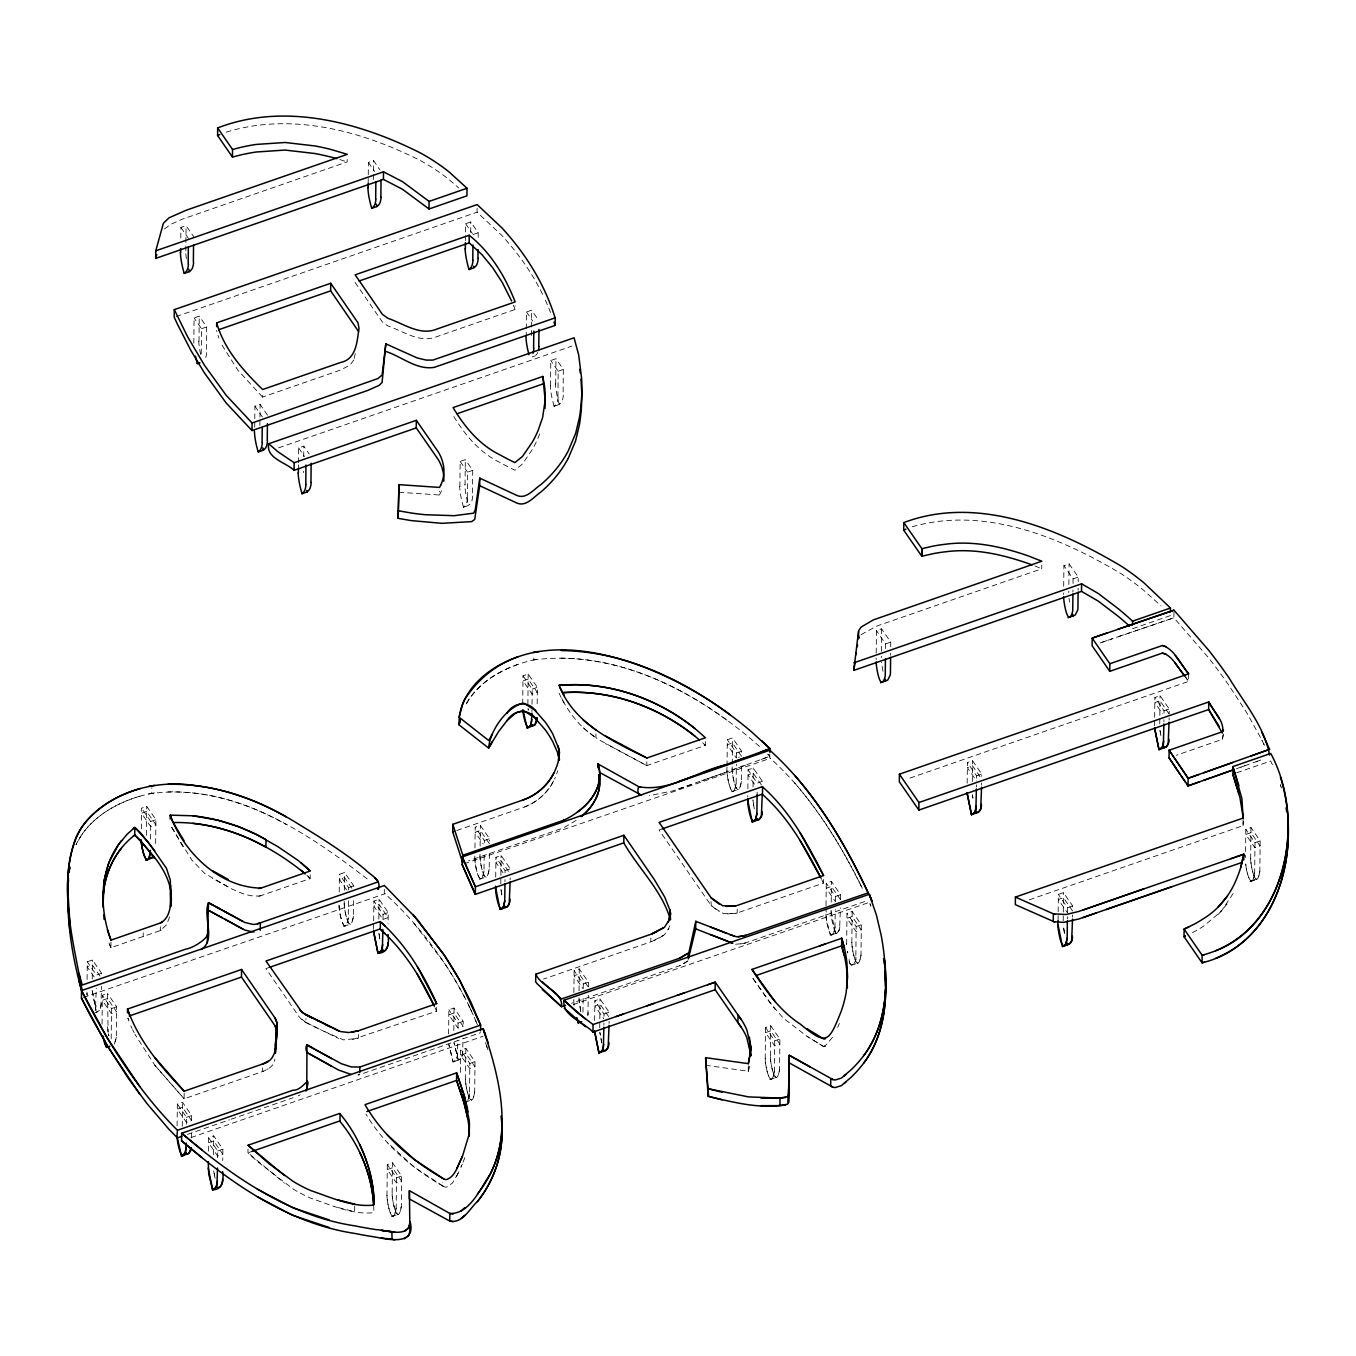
<?xml version="1.0" encoding="UTF-8"?>
<svg xmlns="http://www.w3.org/2000/svg" width="1356" height="1356" viewBox="0 0 1356 1356"><rect width="100%" height="100%" fill="white"/><g stroke="black" fill="none" stroke-linecap="round" stroke-linejoin="round"><path stroke-width="0.75" stroke-dasharray="5 3.75" d="M102.039 1024.153L102.344 995.287L107.514 993.49L108.124 1032.374M344.271 901.401C343.441 908.435 349.78 938.25 353.424 916.131L353.594 899.282M387.308 1164.533L386.985 1194.856C386.562 1202.06 392.664 1229.621 396.155 1208.145L396.461 1177.822L387.308 1164.533L392.477 1162.736L401.647 1176.025L401.325 1206.348C397.833 1227.824 391.731 1200.263 392.155 1193.06L392.477 1162.736M465.854 1048.391L465.532 1078.715C465.108 1085.919 471.21 1113.479 474.702 1091.987L475.007 1061.663L465.854 1048.391L460.684 1050.188L460.447 1072.664M474.871 856.077C474.041 863.128 480.38 892.943 484.024 870.823L484.228 851.602M480.041 854.297C479.21 861.331 485.55 891.146 489.194 869.027L489.397 850.076M573.791 1000.999L574.046 1005.203L573.808 999.558M578.978 997.762L580.826 1012.017M727.036 767.089C725.816 773.903 732.359 806.108 736.155 783.344L736.359 764.123M732.189 766.818C731.342 773.852 737.698 803.667 741.325 781.548L741.529 762.326M765.564 1027.56L765.242 1057.883C764.818 1065.087 770.92 1092.648 774.395 1071.172L774.717 1040.849L765.564 1027.56L770.733 1025.763L779.886 1039.052L779.581 1069.376C776.09 1090.851 769.988 1063.29 770.411 1056.087L770.733 1025.763M825.99 907.198L826.414 919.521L830.347 935.318L837.11 932.945L839.567 929.758L840.449 907.842M831.126 910.283C830.482 917.232 836.076 946.776 840.262 925.012M846.669 944.081L846.991 913.283L852.161 911.486L861.331 924.775L861.009 955.099C857.517 976.574 851.415 949.014 851.856 941.81L852.161 911.486M1250.995 827.601L1250.673 857.924C1250.249 865.128 1256.351 892.689 1259.843 871.196L1260.165 840.873L1250.995 827.601L1245.825 829.397L1245.537 857.602M87.089 979.49L87.259 961.794L92.445 960.014L101.598 973.286L101.581 975.625M92.242 978.93L92.445 960.014M96.107 1005.406L95.412 1010.152L96.293 988.236M101.276 1003.61L100.056 1009.525L96.547 1012.135L99.395 1010.491L100.954 1006.983L101.463 986.439M110.972 942.03L110.904 947.708L160.415 930.521L166.517 924.877L169.754 916.52M111.192 1038.882L111.497 1008.559L102.344 995.287M114.277 1044.188L116.294 1038.459L116.667 1006.779L107.514 993.49M141.363 828.906L141.566 808.176L146.753 806.396L155.906 819.668L155.635 845.788M143.177 936.504L143.227 932.725M146.448 835.262L146.753 806.396M150.55 839.161L150.736 821.465L141.566 808.176M82.191 834.11A111.531 79.546 0.6 0 1 86.53 828.465C103.107 809.329 127.294 798.243 151.77 793.345L151.838 787.667M160.347 926.775L160.296 930.572L161.94 929.707M180.789 238.029L180.907 227.486L186.077 225.706L193.637 236.656M185.806 250.962L185.874 244.656M185.891 242.538L186.077 225.706M177.111 1125.938L177.348 1104.038L182.518 1102.242L191.671 1115.53L191.603 1122.361M182.263 1126.243L182.518 1102.242M184.179 1093.105L184.111 1098.801L262.301 1071.664C267.81 1069.477 274.573 1065.884 274.793 1059.172M193.823 343.221L194.078 317.965L199.247 316.168L206.688 326.932L206.417 352.204M186.433 1124.158L186.501 1117.327L177.348 1104.038M198.993 341.424L199.247 316.168M191.433 1138.006L191.484 1133.209M201.247 354.001L201.519 328.728L194.078 317.965M208.4 1151.142L208.536 1137.667L213.706 1135.87L222.876 1149.159L222.757 1160.516M213.519 1154.787L213.706 1135.87M217.621 1157.787L217.706 1150.939L208.536 1137.667M254.708 427.242L254.775 420.919M254.792 418.818L254.928 406.19L260.098 404.393L267.522 415.173M248.012 1149.007L247.979 1152.803L257.42 1161.567L293.303 1189.11A131.091 93.496 0.6 0 0 311.083 1198.314C330.728 1204.908 351.696 1214.756 372.663 1212.773A3.526 2.509 0.6 0 0 373.917 1211.349L373.697 1205.009M259.877 425.445L259.945 419.123M259.962 417.021L260.098 404.393M353.814 359.967L350.119 364.95L340.78 369.968L262.589 397.088L262.623 393.308M171.67 827.482L191.789 859.975L204.62 873.383L232.029 889.078L242.554 893.587L250.623 895.706L258.793 896.113L260.759 895.723L260.793 891.926M262.352 1067.884L262.301 1071.664L268.166 1068.782M298.422 469.023L298.456 464.82M298.49 462.701L298.642 447.972L303.812 446.175L309.236 454.04M303.693 456.701L303.812 446.175M319.135 1029.018L305.931 1022.475L305.964 1018.678M310.185 874.79L310.151 878.586L260.759 895.723M339.22 892.011L339.407 874.315L344.577 872.518L353.746 885.807L353.713 888.146M164.5 228.944L170.788 224.316L182.213 219.197L347.17 161.923L347.221 158.143M344.39 890.214L344.577 872.518M339.085 905.113C338.797 912.385 344.814 939.183 348.255 917.927L348.424 900.757M348.543 889.943L348.56 887.604L339.407 874.315M354.713 1206.009L354.645 1211.688L337.525 1207.382M358.459 1034.526L358.408 1038.323L343.492 1039.882L321.847 1030.357M368.171 183.501L368.391 162.449L373.561 160.652L379.866 169.788M373.358 179.602L373.561 160.652M373.578 929.284L373.646 922.978M373.68 920.86L373.883 901.079L379.053 899.282L388.206 912.554L388.087 923.928M378.849 919.063L379.053 899.282M382.985 918.978L383.036 914.351L373.883 901.079M384.324 889.316L384.273 893.112C417.851 923.368 445.497 960.116 466.193 1000.253L459.633 987.931A579.402 413.258 0.6 0 0 443.87 962.268L412.987 922.148M398.884 492.245L439.446 495.008L439.48 491.211M436.649 1007.406L436.598 1011.186L351.611 1039.832M458.091 1173.313L452.446 1183.076L446.768 1187.059A3.526 2.509 0.6 0 1 444.412 1186.89L442.751 1185.924L442.802 1182.127M448.616 1033.984L448.87 1009.83L454.057 1008.033L463.21 1021.322L463.159 1025.933M453.819 1030.509L454.057 1008.033M459.887 486.702L460.159 461.43L465.328 459.65L472.719 470.379L472.464 495.635M465.447 240.588L465.616 223.74L470.786 221.96L478.227 232.724L478.16 239.046M457.718 1053.426L456.497 1059.358L452.989 1061.951L448.802 1044.357L453.26 1061.884L455.836 1060.307L457.396 1056.816L457.853 1040.171M457.989 1027.729L458.04 1023.119L448.87 1009.83M465.057 484.906L465.328 459.65M467.295 497.432L467.549 472.176L472.719 470.379M470.685 232.486L470.786 221.96M462.888 1051.646L461.667 1057.561L458.159 1060.155L453.972 1042.561L458.447 1060.087L461.176 1058.29L462.565 1055.019L463.023 1038.374M542.57 294.269A376.188 268.319 0.6 0 0 501.652 235.266L477.092 212.18L477.092 208.366M467.82 1100.445L469.498 1094.716L469.837 1063.46L460.684 1050.188M474.956 847.941L475.176 827.211L480.346 825.414L489.516 838.703L489.482 841.042M480.126 846.144L480.346 825.414M484.312 842.839L484.329 840.5L475.176 827.211M495.72 877.095L495.923 857.297L501.093 855.5L510.246 868.789L510.229 871.128M500.805 883.722L500.856 877.4M500.889 875.298L501.093 855.5M504.957 881.688L504.991 879.586M505.059 872.925L505.076 870.586L495.923 857.297M355.069 282.404L382.307 321.914L387.969 325.965C403.427 331.084 419.885 343.78 436.886 336.627L515.077 309.49L515.111 305.71M510.144 879.891L510.161 877.79M526.196 337.237L526.264 330.932M526.281 328.813L526.467 311.982L531.637 310.185L538.247 319.779M522.721 704.052L523.009 675.847L528.196 674.051L537.349 687.322L537.145 707.12M531.366 335.441L531.433 329.135M531.45 327.033L531.637 310.185M527.874 704.374L528.196 674.051M531.942 711.595L531.959 709.849M532.027 704.256L532.179 689.119L523.009 675.847M466.701 703.018A104.971 74.868 0.6 0 1 468.99 699.306C483.787 677.695 508.873 665.559 533.789 659.88L533.823 656.084M550.519 385.748L550.773 360.493L555.943 358.696L563.35 369.425L563.079 394.698M555.689 383.951L555.943 358.696M557.909 396.477L558.18 371.222L550.773 360.493M573.876 992.575L574.113 970.676L579.283 968.896L588.436 982.168L588.385 986.795M579.046 990.778L579.283 968.896M582.978 1012.186L583.131 997.118M583.216 988.592L583.266 983.964L574.113 970.676M587.877 1015.491L588.301 995.321M595.945 733.969L595.894 737.749L600.606 740.681L646.812 765.564L705.323 745.376L705.357 741.596M594.64 1020.56L594.86 1000.762L600.03 998.965L609.183 1012.254L609.166 1014.593M599.725 1027.831L599.793 1020.865M599.81 1018.763L600.03 998.965M603.895 1025.153L603.912 1023.051M603.979 1016.39L604.013 1014.051L594.86 1000.762M609.064 1023.356L609.098 1021.254M646.829 765.564L646.88 761.784M650.88 938.081L650.846 941.861L543.62 979.066M711.002 901.486L711.256 905.571A60.088 42.867 0.6 0 0 713.459 907.537L723.731 913.656L734.46 913.605A27.9 19.899 0.6 0 0 736.85 913.113L823.465 883.095L823.516 879.298M727.036 765.852L727.325 739.732L732.494 737.935L741.647 751.224L741.596 755.834M732.223 764.055L732.494 737.935M736.427 757.631L736.478 753.021L727.325 739.732M737.223 909.232L737.189 913.029L725.985 914.046M747.783 797.175L747.783 795.599M747.868 788.734L748.054 769.818L753.241 768.021L762.394 781.31L762.377 783.649M705.51 1065.24L748.292 1071.24L748.342 1065.562M748.292 1071.24L749.783 1066.528L748.292 1071.24L748.326 1067.443M753.038 786.938L753.241 768.021M757.106 794.209L757.123 792.107M769.784 754.021L769.733 757.818C810.057 794.04 839.11 841.076 862.789 889.383M832.533 1037.323L824.499 1046.73L823.855 1042.883M826.007 905.672L826.245 883.197L831.414 881.4L840.584 894.689L840.534 899.316M831.211 902.13L831.414 881.4M831.194 935.081L833.55 933.233L834.906 929.419L835.279 909.639M835.364 901.096L835.415 896.486L826.245 883.197M855.839 956.878C857.043 963.76 848.754 969.303 849.127 958.709C848.754 969.303 857.043 963.76 855.839 956.878L856.161 926.572L846.991 913.283M876.129 659.525L876.145 658.016M876.196 653.117L876.434 630.642L881.603 628.862L890.756 642.134L890.706 646.761M881.298 657.728L881.315 656.219M881.366 651.321L881.603 628.862M885.536 648.558L885.587 643.93L876.434 630.642M890.621 655.287L890.638 653.236M967.167 783.276L967.387 762.547L972.557 760.75L981.71 774.039L981.693 776.378M972.337 781.48L972.557 760.75M976.422 786.938L976.456 784.836M976.523 778.175L976.54 775.835L967.387 762.547M981.591 785.141L981.625 783.039M861.043 634.676L876.773 626.065L1041.713 568.791L1041.764 564.994M1058.07 920.555L1058.341 894.435L1063.511 892.655L1072.664 905.927L1072.613 910.554M1063.612 594.47L1063.629 592.962M1063.697 586.317L1063.918 565.605L1069.087 563.808L1078.257 577.08L1078.206 581.707M1063.206 920.86L1063.511 892.655M1068.782 592.674L1068.799 591.165M1068.867 584.538L1069.087 563.808M1067.375 918.826L1067.409 916.724M1067.443 912.351L1067.494 907.723L1058.341 894.435M1072.935 592.03L1072.969 589.979M1073.037 583.504L1073.071 578.876L1063.918 565.605M1072.545 917.029L1072.579 914.927M1078.105 590.233L1078.139 588.199M1170.398 615.59L1132.48 628.76L1132.531 624.963M1154.583 725.714L1154.651 719.392M1154.668 717.29L1154.871 697.493L1160.041 695.696L1169.211 708.985L1169.16 713.595M1159.753 723.918L1159.821 717.595M1159.838 715.493L1160.041 695.696M1163.923 721.884L1163.94 719.782M1164.007 713.12L1164.024 710.781L1154.871 697.493M1169.092 720.087L1169.109 717.985M1173.957 612.098L1173.906 617.794L1208.654 657.914A877.993 626.235 0.6 0 1 1228.807 685.221L1246.978 713.137L1261.012 738.393M1188.636 673.847L1188.568 681.424L906.588 779.259M1223.468 734.02L1222.451 739.274L1176.262 755.292M1029.323 899.808L1243.062 825.651L1243.13 818.075M1245.825 864.501C1246.283 872.688 1251.91 891.756 1254.673 872.993L1254.978 842.669L1245.825 829.397M116.362 1037.086L114.463 1043.967M348.255 917.927C344.865 938.945 338.949 912.944 339.102 905.622M353.424 916.131C349.933 937.606 343.848 910.045 344.255 902.842M396.155 1208.145C392.647 1229.621 386.579 1202.06 386.985 1194.856M401.325 1206.348C397.833 1227.824 391.748 1200.263 392.155 1193.06M469.515 1093.784L467.99 1100.208M474.702 1091.987C471.193 1113.479 465.108 1085.902 465.532 1078.715M484.024 870.823C480.516 892.299 474.447 864.738 474.854 857.534M489.194 869.027C485.702 890.502 479.617 862.941 480.024 855.738M588.131 1012.491L587.928 1015.102M736.155 783.344C732.664 804.82 726.579 777.259 727.002 770.055M741.325 781.548C737.834 803.023 731.748 775.462 732.172 768.259M774.395 1071.172C770.903 1092.648 764.818 1065.087 765.242 1057.883M779.581 1069.376C776.073 1090.851 770.005 1063.29 770.411 1056.087M835.093 926.809C831.601 948.285 825.516 920.724 825.94 913.52M861.009 955.099C857.517 976.574 851.432 949.014 851.856 941.81M1254.673 872.993C1251.774 892.163 1246.164 871.925 1245.757 863.925M1259.843 871.196C1256.351 892.689 1250.266 865.111 1250.673 857.924M1243.062 825.651L1243.232 821.431M354.17 358.408L355.255 353.696M669.474 926.657L669.762 925.707M464.871 1157.617L460.955 1167.211L462.345 1164.075M687.882 960.912L681.068 965.269L571.605 1003.27M539.722 433.886L538.027 438.107A190.264 135.702 0.6 0 1 532.247 449.7L522.314 464.108L514.941 470.227A225.367 160.754 0.6 0 1 499.703 462.328C479.176 452.328 464.532 434.378 453.006 415.156M837.686 1027.373L839.364 1023.424M668.152 929.792L669.118 927.657L664.406 934.809L652.626 941.132A75.444 53.816 0.6 0 1 650.965 941.81L652.626 941.132A92.377 65.885 0.6 0 0 656.796 939.284L663.576 935.471M456.718 830.516L522.569 807.668C537.213 802.837 549.383 791.48 555.333 777.276M456.616 1176.313L458.803 1171.787M687.814 961.116L679.644 965.777M439.446 495.008L440.497 492.957A63.223 45.087 0.6 0 0 441.446 490.94M1233.163 893.485L1221.214 911.418L1203.738 926.029A129.091 92.072 0.6 0 1 1193.958 931.894L1191.195 933.335M80.852 836.11L76.072 844.72A117.599 83.869 0.6 0 1 80.852 836.11C94.462 815.566 117.04 802.905 140.244 796.091M553.638 780.853C547.299 793.43 535.891 803.142 522.569 807.668M466.379 703.9C477.159 684.153 497.466 671.779 518.094 664.338M1227.078 903.943L1217.908 914.808M1222.451 739.274L1222.993 734.935M576.147 820.414L563.418 827.906L468.668 860.789M825.431 1046.29L823.821 1046.663L806.99 1036.306L783.276 1018.102L769.632 1002.321L751.902 976.981L775.124 1009.406M298.218 1095.784L300.218 1094.868M735.562 944.217L743.258 943.623A22.866 16.306 0.6 0 0 745.308 942.996L868.06 900.401M836.618 933.182L830.347 935.318M761.191 759.462L769.92 756.258L767.75 754.106L769.92 756.258L732.071 770.005M745.478 765.157L701.611 780.903M724.765 772.632L672.932 790.853L649.27 795.667M1256.114 761.716L1261.131 759.919M1240.96 767.123L1244.944 765.699M1236.435 768.716L1257.826 761.089M678.576 788.989L693.797 783.666M176.212 316.541L477.092 212.18M201.519 328.728L206.671 326.932M473.041 234.52L478.227 232.724M532.332 356.899L534.925 356.001M278.607 447.853L571.978 346.068M558.18 371.222L563.35 369.425M554.062 406.275L559.231 404.478M463.43 507.229L468.6 505.432A36.9 11.628 70.9 0 1 464.82 484.6M150.736 821.465L155.906 819.668M532.179 689.119L537.349 687.322M885.587 643.93L890.756 642.134M1073.071 578.876L1078.257 577.08M101.598 973.286L96.429 975.083L87.259 961.794M348.56 887.604L353.746 885.807M484.329 840.5L489.516 838.703M736.478 753.021L741.647 751.224M738.579 757.326L739.444 757.021M1099.987 642.998L1173.906 617.794L1118.039 636.727M1102.53 642.1L1112.886 638.506M464.142 863.84L770.327 758.292M83.445 997.491L385.002 893.74M95.056 1012.695L97.632 1011.796M343.509 926.436L349.78 924.317M479.278 879.332L485.55 877.196M731.426 791.853L737.681 789.717M505.076 870.586L510.246 868.789M762.394 781.31L757.224 783.107L748.054 769.818M111.497 1008.559L116.667 1006.779M383.036 914.351L388.206 912.554M382.985 919.402L388.155 917.622L379.002 904.333L373.832 906.13L382.155 918.198M662.253 828.855L659.033 829.974L710.951 905.266L719.273 911.74M269.471 967.353L265.912 968.591L299.49 1017.288L303.693 1021.305A14.408 10.272 0.6 0 0 304.964 1022.034L338.576 1038.459M976.54 775.835L981.71 774.039M1164.024 710.781L1169.211 708.985M186.501 1117.327L191.671 1115.53M458.04 1023.119L463.21 1021.322M583.266 983.964L588.436 982.168M835.415 896.486L840.584 894.689M187.433 1134.396L229.435 1119.819M231.13 1119.242L293.133 1097.733M363.527 1073.308L480.549 1032.713M1236.757 772.784L1270.674 761.021L1273.216 766.496M573.402 1004.508L869.399 902.333M190.993 1137.565L482.99 1036.255M452.989 1061.951L459.243 1059.816M604.013 1014.051L609.183 1012.254M856.161 926.572L861.331 924.775M217.706 1150.939L222.876 1149.159M469.837 1063.46L475.007 1061.663M253.708 1150.82L247.979 1152.803L284.472 1183.178M851.093 965.404L857.365 963.268M464.786 1102.309L471.04 1100.174M1067.494 907.723L1072.664 905.927M1254.978 842.669L1260.165 840.873M774.717 1040.849L779.886 1039.052M1249.927 881.519L1256.198 879.383M396.461 1177.822L401.647 1176.025M1250.757 881.281L1255.927 879.485M769.666 1079.681L775.937 1077.545M391.409 1216.654L397.681 1214.518M226.181 132.193C291.031 111.887 361.374 130.769 420.224 160.466A206.943 147.601 0.6 0 1 449.175 179.67L458.786 187.942M745.597 942.895L738.189 944.437M912.249 526.772C984.524 505.907 1060.29 537.095 1121.802 574.147A282.963 201.824 0.6 0 1 1143.769 590.352L1160.973 605.878M533.044 660.033C603.878 650.321 673.864 680.593 729.714 722.189A475.058 338.831 0.6 0 1 751.343 739.308L761.462 748.19M148.618 793.955C231.232 781.31 306.778 832.042 368.832 880.197M258.793 896.113L260.64 895.757M533.789 659.88L536.196 659.491M151.77 793.345L154.482 792.921M167.924 791.887C209.417 790.972 250.368 803.922 286.099 824.482M561.011 658.135C622.692 658.796 680.898 686.017 729.714 722.189M339.881 159.567L347.17 161.923M1034.933 565.994L1041.713 568.791M305.931 1022.475L299.49 1017.288M645.676 765.021L605.285 743.495M227.978 886.909L212.553 878.366M443.836 1186.653C412.834 1168.923 384.409 1145.006 365.917 1114.073M823.821 1046.663L806.99 1036.306M442.751 1185.924L414.326 1167.143L387.341 1142.549M583.182 727.731L595.894 737.749C580.182 727.63 568.418 712.29 560.214 695.662M306.863 875.298L310.032 878.451M702.662 742.817L705.306 745.376L704.645 744.715M262.589 397.088L237.91 370.239L221.926 344.966M308.117 876.468L309.676 878.044M794.65 782.937C820.482 812.905 841.483 846.771 859.263 882.027M154.855 1065.291L184.111 1098.801L154.855 1065.291L134.871 1034.221M1184.975 676.322L1188.568 681.424L1185.873 677.542M1169.143 714.036L1159.99 700.747L1154.82 702.544L1162.448 713.612M980.134 776.869L972.506 765.801L967.337 767.598L976.49 780.886M1072.613 910.978L1063.46 897.706L1058.29 899.503L1067.443 912.774M465.616 223.74L472.38 233.537M526.467 311.982L532.654 320.948M368.391 162.449L374.68 171.568M741.596 756.275L732.443 742.986L727.257 744.783L736.427 758.072M761.411 785.005L753.173 773.073L748.004 774.869L756.19 786.734M840.534 899.74L831.364 886.468L826.194 888.248L835.364 901.537M460.159 461.43L467.549 472.159M180.907 227.486L188.45 238.453M298.642 447.972L304.507 456.48M254.928 406.19L262.352 416.97M489.448 843.754L480.295 830.482L475.125 832.262L483.194 843.974M508.534 871.416L501.042 860.552L495.872 862.348L503.5 873.417M587.979 986.626L579.232 973.947L574.063 975.744L582.741 988.338M608.641 1016.593L599.979 1004.016L594.792 1005.813L603.725 1018.746M351.882 888.248L344.526 877.586L339.356 879.366L346.983 890.451M100.022 976.134L92.394 965.065L87.208 966.862L94.852 977.93M182.907 846.653L170.585 825.024M564.028 702.9L559.096 693.204M821.719 879.603L823.465 883.095L820.397 876.84M132.634 1029.713L134.125 1032.73M860.145 883.841L863.67 891.045M1264.012 744.461L1261.928 740.156L1264.351 745.292M435.022 1007.745L436.598 1011.186L434.259 1005.932M130.854 1025.814L132.041 1028.407M477.414 1024.746L474.125 1016.983L476.261 1022.221M870.84 905.893L869.959 903.689L871.298 907.181M513.365 305.151L515.077 309.49M128.973 1021.102L127.905 1018.153L128.532 1020.017M217.96 335.373L218.926 338.051M485.465 1042.611L488.058 1050.29L486.685 1046.103M1281.437 788.022L1280.369 784.717L1281.403 788.073M835.533 933.521L831.109 911.724M213.706 1170.974L215.265 1178.991M882.976 671.237L881.417 662.253M580.656 1011.271L578.961 999.202M215.079 1178.262L213.79 1171.584M108.565 1034.442L108.887 1035.882L108.412 1033.73M216.892 331.695L216.638 330.508M1064.545 933.589L1063.274 925.504M1064.392 932.894L1063.24 924.962M501.839 895.062L500.856 888.35M379.799 938.844L378.816 932.131M501.703 894.384L500.822 887.824M379.663 938.166L378.866 932.674M1069.579 602.03L1069.02 598.335M108.005 1031.713L107.192 1023.814M972.422 794.701L972.93 798.328M972.828 797.684L972.489 795.277M528.264 709.747L528.111 708.578L528.365 710.358M1160.041 730.816L1161.092 736.647L1159.973 730.223M752.97 800.345L754.275 808.973L752.936 799.82M846.669 943.607L846.686 944.573M557.689 770.852A109.531 78.123 0.6 0 1 556.655 773.92M200.654 354.408A36.815 11.594 70.9 0 1 198.756 341.119M206.654 352.577A36.815 11.594 70.9 0 1 205.01 359.289M545.349 300.151A376.188 268.319 0.6 0 1 550.519 312.439M537.79 352.475A36.815 11.594 70.9 0 1 535.518 355.323M472.702 496.025A36.883 11.611 70.9 0 1 468.481 505.076M467.532 497.805A36.883 11.611 70.9 0 1 463.311 506.873M463.566 507.229A36.9 11.628 70.9 0 1 459.65 486.397M559.35 404.495A36.883 11.611 70.9 0 1 555.452 383.646M563.316 395.071A36.883 11.611 70.9 0 1 559.096 404.122M558.147 396.867A36.883 11.611 70.9 0 1 553.926 405.919M554.18 406.291A36.883 11.611 70.9 0 1 550.282 385.443M303.388 472.702A36.883 11.611 70.9 0 1 303.303 471.125M186.433 258.623A36.527 11.509 70.9 0 1 185.552 250.64M86.954 992.117L87.072 995.202L86.954 992.117M92.123 990.321L96.005 1010.373L92.123 990.321M146.685 811.447L141.516 813.244L150.686 826.516L155.855 824.719L146.685 811.447M528.145 679.102L522.958 680.898L532.128 694.17L537.298 692.374L528.145 679.102M107.463 998.541L102.293 1000.338L111.446 1013.627L116.616 1011.83L107.463 998.541M182.467 1107.293L177.28 1109.089L186.45 1122.378L191.62 1120.581L182.467 1107.293M453.989 1013.085L448.819 1014.881L457.989 1028.17L463.159 1026.373L453.989 1013.085M852.11 916.537L846.941 918.334L856.094 931.623L861.28 929.826L852.11 916.537M213.655 1140.921L208.485 1142.718L217.638 1156.007L222.825 1154.21L213.655 1140.921M465.803 1053.443L460.633 1055.239L469.786 1068.511L474.956 1066.731L465.803 1053.443M1250.944 832.652L1245.774 834.449L1254.927 847.72L1260.097 845.941L1250.944 832.652M770.683 1030.831L765.513 1032.611L774.666 1045.883L779.836 1044.103L770.683 1030.831M392.426 1167.787L387.257 1169.584L396.41 1182.873L401.579 1181.076L392.426 1167.787M359.747 1074.613L358.086 1074.935L359.747 1074.613M110.904 947.708L108.649 942.098L110.904 947.708M470.685 1009.423L467.108 1002.05L473.261 1015.119L470.685 1009.423M601.759 1042.849L599.844 1032.374L601.759 1042.849M847.737 952.844L847.483 951.505L847.737 952.844"/><path stroke-width="1.5" d="M208.282 1161.668L208.705 1173.974L212.638 1189.788L215.485 1188.144L216.977 1185.008L217.519 1168.008M495.618 886.163C494.787 893.214 501.127 923.012 504.754 900.893L504.94 883.722M747.766 798.684C746.919 805.735 753.275 835.533 756.902 813.414L757.106 794.463M1058.07 920.555C1056.544 927.08 1063.223 961.37 1067.172 938.047L1067.358 920.877M82.207 990.728C73.36 941.064 57.63 886.756 76.139 837.144A117.599 83.886 0.6 0 1 80.936 828.533A111.531 79.546 0.6 0 1 86.615 820.889C113.429 790.717 156.635 779.446 195.756 785.683C232.876 790.09 268.047 804.922 299.49 824.736C322.084 838.415 344.458 852.636 364.984 869.315C370.273 875.298 381.884 879.281 378.392 889.333L377.476 888.316L378.171 889.078M170.229 815.176C183.941 852.771 219.231 887.163 260.844 888.146L310.236 871.01L298.388 860.619L277.861 846.653L256.64 834.567L238.47 826.635L217.469 820.109L192.925 815.787L170.381 815.142L170.212 818.956M903.791 522.585L903.706 530.162L921.826 556.265L921.894 548.688L903.791 522.585C977.456 494.804 1058.273 528.518 1121.887 566.554A282.963 201.824 0.6 0 1 1143.854 582.758L1170.482 608.013L1170.431 611.81M1288.115 830.397L1287.776 821.838C1292.387 880.112 1263.504 948.386 1202.043 962.794L1184.025 936.674L1184.11 929.08L1194.026 924.3A129.091 92.072 0.6 0 0 1203.823 918.453C1219.298 908.944 1230.79 894.096 1237.248 877.23A209.672 149.55 0.6 0 0 1240.774 867.365L1243.859 854.229L1230.96 858.687M809.99 1066.918L789.243 1055.256L788.429 1102.699A3.661 2.61 0.6 0 1 787.429 1104.208C761.445 1109.75 733.732 1102.394 708.29 1096.326M789.124 1068.596L789.141 1066.24M789.226 1058.646L788.429 1102.699L789.09 1073.952M789.023 1081.529L789.243 1055.256L832.974 1079.596A6.611 4.712 0.6 0 0 835.55 1079.918L841.483 1078.037L850.856 1069.986A150.024 107.005 0.6 0 0 860.331 1059.883C883.688 1032.475 888.333 994.524 884.604 959.878A485.804 346.509 0.6 0 0 881.078 934.86L876.4 915.029L869.281 894.299L563.943 1000.236C562.028 1016.356 583.978 1022.085 592.979 1032.119L715.154 989.727L715.239 982.151L593.064 1024.543L576.809 1012.22L564.028 1000.338M858.484 635.1L858.45 638.778L858.636 630.659L861.111 627.082L873.332 619.895L1041.798 561.215L1028.933 556.146A209.57 149.465 0.6 0 0 1012.152 550.79C990.66 544.57 968.065 541.264 945.742 544.197A129.074 92.072 0.6 0 0 933.216 546.095L921.809 548.705L921.724 556.282L921.894 548.688M181.755 1136.362L177.433 1137.87L168.941 1129.294L146.787 1103.343L128.227 1078.19L107.48 1046.052L90.157 1015.271L81.445 998.169L81.529 990.592L384.358 885.519L416.648 918.707L443.954 954.692L459.718 980.354L470.769 1001.83L480.617 1025.119L480.566 1030.814M127.498 1012.83L127.532 1009.05L241.571 969.472L275.149 1018.187L277.048 1023A14.391 10.272 0.6 0 1 277.082 1024.17L276.963 1024.967C275.319 1037.832 279.929 1059.985 262.386 1064.087L184.196 1091.207C161.178 1067.257 138.685 1040.916 127.566 1009.135M133.278 836.11L134.685 835.042L134.888 827.465L148.719 842.873L166.432 868.264L170.331 880.213L170.619 906.808C175.67 877.552 152.991 854.5 134.803 835.059C112.836 851.704 101.175 880.163 103.259 907.469M155.703 258.403L155.771 250.809L163.398 223.265L169.008 217.824L186.331 210.18L347.255 154.347L331.915 149.719A186.721 133.176 0.6 0 0 314.914 145.94L285.082 142.482L256.098 144.448A151.821 108.277 0.6 0 0 240.554 147.414L232.537 149.499L217.672 127.939C284.15 102.124 359.018 122.091 420.292 152.889A206.943 147.601 0.6 0 1 449.243 172.076L467.023 188.247L466.939 195.823L429.038 208.977L402.529 189.298L383.426 179.382L155.703 258.403L156.771 254.504M141.278 839.991C141.041 849.009 148.126 872.806 150.431 850.331M555.096 317.846A376.188 268.319 0.6 0 0 501.72 227.689L477.143 204.587L174.297 309.643L174.229 317.219L177.5 324.355L190.908 350.492L204.349 372.815L226.13 402.935L251.996 430.547M180.636 252.758L180.687 248.555M188.196 263.725L188.365 246.877M201.875 1149.803L181.653 1133.26C231.808 1176.042 288.286 1215.84 355.018 1225.892A345.475 246.419 0.6 0 0 376.053 1229.604C386.07 1229.96 409.444 1238.943 410.139 1221.654C416.207 1245.571 389.223 1239.689 375.968 1237.18A345.475 246.419 0.6 0 1 354.933 1233.468C288.201 1223.417 231.723 1183.619 181.585 1140.837L181.653 1133.26L483.075 1028.679C498.449 1074.46 513.009 1128.243 490.313 1173.991C480.397 1188.195 469.939 1214.162 449.87 1213.484L409.41 1190.636L409.343 1198.399M193.366 261.928L193.535 245.08M177.111 1136.887L181.45 1156.159L185.484 1152.397L186.23 1143.108M212.519 904.893L208.536 902.74C202.383 916.148 216.689 940.267 200.959 949.641M374.527 877.688L378.477 881.756L257.471 923.843A12.492 8.916 0.6 0 1 252.86 924.385L244.843 922.47L208.536 902.74L207.282 942.759M336.661 158.618L331.83 157.296A186.721 133.176 0.6 0 0 314.846 153.516L284.997 150.058L256.03 152.025A151.821 108.277 0.6 0 0 240.47 154.991L232.452 157.076L217.587 135.515L217.672 127.939M216.655 326.643L216.689 322.847L330.728 283.285L357.984 322.796L359.018 328.457C357.001 341.204 356.526 359.137 340.848 362.391L262.657 389.511C243.317 370.747 224.147 349.424 216.706 322.931M232.452 157.076L232.537 149.499M208.214 1167.991L212.638 1189.788C222.723 1190.009 223.943 1179.025 222.638 1171.618M275.082 1025.763L276.878 1032.543L275.522 1026.458L241.487 977.066L241.571 969.472M174.297 309.643L187.603 336.746L204.434 365.239L226.215 395.342L252.08 422.97L252.03 430.581L367.747 390.426L379.138 385.358L382.07 382.511L385.816 343.831L417.123 357.933L426.14 360.086L432.801 360.103L555.231 317.829L555.146 325.406L434.361 367.323C416.614 370.358 401.681 356.526 385.731 351.407M262.081 442.225L262.25 427.496M260.25 930.318L260.335 922.741L257.471 923.843M267.268 440.429L267.437 423.597M268.708 443.734C265.725 458.294 285.794 462.311 294.083 470.295L416.258 427.903L416.326 420.326L294.15 462.718L277.743 451.616L268.725 443.751L574.046 337.797L578.69 354.933L581.571 377.968A358.815 255.928 0.6 0 1 579.52 417.072L575.622 433.479L568.249 450.921A165.551 118.091 0.6 0 1 540.756 484.702C533.942 489.109 526.501 499.33 517.246 495.601L479.77 478.126L475.295 509.585L473.702 513.178L454.124 515.704L425.208 514.704A201.739 143.889 0.6 0 1 411.241 513.009L398.325 510.771L398.969 484.651L439.53 487.431L440.581 485.38M276.387 1039.594L277.048 1023L275.149 1018.187M294.083 470.295L294.15 462.718M298.371 473.227L298.422 469.023M305.778 483.973L305.964 465.023M310.948 482.177L311.151 463.227M308.693 1053.409C305.1 1053.256 304.981 1042.391 308.778 1045.815M176.856 1137.345L177.467 1130.26L293.218 1090.139C302.795 1091.224 312.202 1070.07 305.947 1091.122M358.56 331.508L330.661 290.862L330.728 283.285M368.12 187.704L368.171 183.501M359.764 1072.715L359.832 1067.036L480.617 1025.119L459.718 980.354A579.402 413.258 0.6 0 0 443.954 954.692L413.055 914.571M375.68 198.671L375.866 181.823M380.85 196.874L381.036 180.026M383.426 179.382L383.494 171.805L155.771 250.809M382.714 944.674L381.494 950.59L377.985 953.2L373.561 931.386L377.985 953.2L380.833 951.556L382.392 948.047L382.884 929.487M377.985 953.2C388.358 953.421 389.257 941.928 387.986 934.453M479.702 485.719L474.736 519.433L471.651 521.602L441.971 523.331L411.173 520.602L398.172 518.331L398.325 510.771M398.969 484.651L398.139 518.331M392.037 1239.316L391.901 1231.689L381.46 1230.4L391.189 1231.621M429.005 208.96L429.106 201.4L467.023 188.247M452.802 824.329L462.837 855.263L462.752 862.84L452.735 831.906L452.802 824.329L522.653 800.091C537.281 795.243 549.468 783.887 555.401 769.7A109.531 78.123 0.6 0 0 558.503 760.58L558.994 749.275L552.858 734.121A165.076 117.735 0.6 0 0 545.248 722.104L534.857 710.222L524.653 703.578A5.644 4.034 0.6 0 0 522.569 703.239C505.585 708.154 489.821 731.155 488.635 748.105L459.108 724.901L459.175 717.307L462.091 705.679A110.09 78.529 0.6 0 1 464.718 699.374C525.416 606.878 660.864 662.898 729.799 714.595A475.058 338.831 0.6 0 1 751.427 731.731L770.005 748.682L769.971 752.478M465.345 249.012L465.413 242.69M475.312 894.367L475.397 886.79L623.862 835.279L623.794 842.856L475.312 894.367L462.142 864.535L462.226 856.941L769.818 750.224C813.142 789.26 843.534 840.5 868.145 892.824L745.393 935.42A22.866 16.306 0.6 0 1 743.342 936.047L736.494 936.776L729.697 934.47M511.602 300.981L502.262 282.438L492.669 267.691L482.024 254.725L469.193 242.894L469.176 235.249L355.153 274.827L382.392 314.321L388.053 318.372C403.512 323.508 419.953 336.186 436.954 329.033L515.144 301.913C505.347 276.607 490.652 252.335 469.21 235.266M472.786 259.793L472.939 245.046M477.956 257.996L478.041 249.572M479.77 478.126L479.702 485.702L517.161 503.178C526.399 506.89 533.891 496.771 540.603 492.245A165.551 118.091 0.6 0 0 568.113 458.481M495.601 887.621L500.025 909.418L506.788 907.045L509.229 903.859L510.11 881.925M533.62 348.017L533.806 331.169M522.891 709.798L527.128 727.969L529.586 726.731L531.264 723.867L531.925 713.12M538.79 346.221L538.976 329.372M623.862 835.279L654.253 879.468L664.711 897.045L670.254 910.944L669.186 920.08L664.491 927.233L651.405 934.098L535.756 974.235L535.671 981.829L536.976 983.592L561.604 1006.711M544.993 408.444A178.602 127.396 0.6 0 0 544.62 394.867L542.824 376.443L453.09 407.58C464.6 426.784 479.261 444.734 499.771 454.752A225.367 160.754 0.6 0 0 514.89 462.599L522.399 456.531L532.332 442.124A190.264 135.702 0.6 0 0 538.095 430.53L542.62 417.512L545.078 400.868A178.602 127.396 0.6 0 0 544.688 387.274L542.824 376.443M565.605 1005.338L561.604 1006.728C563.181 991.524 541.62 987.185 535.756 974.235M592.979 1032.119L593.064 1024.543M597.827 767.649L597.86 763.869L638.761 786.683C668.593 792.446 696.781 771.428 724.85 765.055M603.691 1044.374L602.471 1050.29L598.962 1052.883L594.538 1031.085L598.962 1052.883L601.81 1051.256L603.369 1047.747L603.878 1027.187M598.962 1052.883L605.708 1050.51L608.166 1047.324L609.047 1025.407M670.508 919.605L669.898 909.503M687.916 957.116L695.764 921.3L734.833 936.403M688.373 958.912L695.679 928.877L695.764 921.3M707.612 984.795L715.239 982.151L742.325 1021.204A106.26 75.8 0.6 0 1 746.834 1029.831L751.021 1047.544L748.359 1063.663L705.595 1057.663L708.612 1096.411M708.171 1096.292L705.595 1057.663M750.953 1055.121L746.749 1037.425A106.277 75.8 0.6 0 0 742.24 1028.78L737.834 1022.593L738.139 1015.288M747.749 800.142L752.173 821.939L758.919 819.566L761.377 816.38L762.258 794.447M760.953 1105.649L779.954 1105.649L780.022 1098.072L787.514 1096.631A3.661 2.61 0.6 0 0 788.514 1095.123L788.87 1087.495M1129.565 626.099A450.904 321.609 0.6 0 0 1118.48 616.522L1098.258 601.115L1081.512 591.385L853.788 670.389L858.534 631.303M885.434 659.067L885.265 674.254A22.933 7.221 70.9 0 1 885.078 676.864C880.468 692.543 876.756 669.44 876.247 664.05A22.933 7.221 70.9 0 1 876.112 661.948M890.604 657.27L890.451 672.457A22.933 7.221 70.9 0 1 890.248 675.068L887.739 680.085L880.536 682.763M1184.28 675.288C1177.618 667.949 1172.669 655.423 1162.329 653.1L1109.767 671.322L1109.852 663.745L1162.414 645.507C1174.821 649.321 1180.584 664.457 1188.636 673.847L899.401 774.191L899.316 781.785L918.843 810.091L1208.654 709.544L1208.738 701.967L918.927 802.515L918.843 810.091M976.218 806.142L974.998 812.075L971.489 814.668L967.065 792.87L971.489 814.668L974.337 813.024L975.896 809.515L976.405 788.972M971.489 814.668L978.252 812.295L980.693 809.108L981.575 787.175M1188.873 926.945L1184.11 929.08L1202.128 955.217C1285.725 933.538 1308.099 822.668 1270.758 753.444L1232.841 766.598L1241.876 798.464L1243.13 818.075L1015.407 897.079L1015.339 904.655L1054.053 921.741L1063.511 922.368L1078.783 919.012L1171.838 886.705M1053.256 921.402L1053.341 913.808L1015.407 897.079M1072.918 594.013L1072.765 609.2A22.933 7.221 70.9 0 1 1072.562 611.81C1067.952 627.489 1064.24 604.386 1063.731 598.996A22.933 7.221 70.9 0 1 1063.612 596.894M1058.019 924.758L1062.443 946.556L1069.206 944.183L1071.647 940.996L1072.528 919.08M1078.088 592.216L1077.935 607.403A22.933 7.221 70.9 0 1 1077.749 610.014L1075.24 615.048L1068.02 617.726M1081.512 591.385L1081.596 583.809L853.873 662.813M1132.531 624.963L1132.565 621.167L1129.65 618.505A450.904 321.609 0.6 0 0 1118.564 608.946L1098.343 593.538L1081.596 583.809M1163.719 741.105L1162.482 747.02L1158.973 749.614L1154.549 727.816L1158.973 749.614L1161.821 747.987L1163.38 744.478L1163.889 723.918M1158.973 749.614L1165.736 747.241L1168.177 744.054L1169.058 722.138M1179.669 773.852L1169.042 757.801L1169.126 750.224L1222.519 731.698C1224.621 721.341 1213.4 711.103 1208.738 701.967L1219.264 718.883M1198.924 782.056L1188.042 785.87L1188.127 778.293L1169.126 750.224L1188.127 778.293L1199.009 774.462M1243.808 859.907L1243.859 854.229L1078.851 911.435L1066.002 914.503L1053.426 913.859L1054.765 914.368M1269.521 755.038C1264.47 726.494 1243.689 702.205 1228.892 677.644A877.993 626.235 0.6 0 0 1208.738 650.321L1173.974 610.2L1118.124 629.15M410.139 1221.654L408.58 1227.96L404.512 1231.197M103.107 903.672L104.209 879.959L108.768 862.84L118.531 844.568L127.21 834.143L134.769 827.465L133.363 828.533M68.512 878.383C65.783 916.622 71.631 955.082 81.953 991.846M150.414 851.788C147.16 872.281 141.38 848.009 141.312 840.5M186.179 1147.651C183.094 1167.516 177.416 1145.159 177.161 1137.43M217.384 1181.262L216.163 1187.178L212.638 1189.788M222.554 1179.466C223.164 1182.415 220.435 1189.331 217.536 1187.11M387.901 942.878C388.901 945.844 384.697 954.183 382.612 949.641L383.155 951.404M504.754 900.893L503.534 906.825L500.025 909.418M509.941 899.113C510.551 902.045 507.822 908.961 504.924 906.74M531.857 719.443C528.959 738.613 523.365 718.375 522.941 710.358M537.027 717.646L534.959 724.731L527.128 727.969M608.861 1042.578C609.488 1045.51 606.742 1052.426 603.844 1050.205M756.902 813.414L755.682 819.346L752.173 821.939M762.072 811.617C763.089 814.6 758.885 822.939 756.801 818.397L757.343 820.143M981.405 804.345C982.015 807.295 979.269 814.21 976.388 811.99M1067.172 938.047L1065.952 943.962L1062.443 946.556M1072.359 936.25C1073.359 939.216 1069.155 947.556 1067.07 943.013L1067.613 944.776M1168.889 739.308C1169.906 742.274 1165.685 750.614 1163.601 746.071L1164.143 747.817M847.381 987.999L846.839 970.642A250.199 178.45 0.6 0 0 844.347 955.658L841.652 945.844L841.72 938.267L751.987 969.404C765.259 989.812 779.361 1010.576 800.176 1024.017C826.821 1046.018 828.736 1042.425 841.059 1011.61A220.062 156.957 0.6 0 0 846.178 992.372L847.585 977.083L846.924 963.065A250.199 178.45 0.6 0 0 844.432 948.064L841.72 938.267L844.432 948.064M537.027 718.121C537.942 721.019 533.637 728.901 531.755 724.409L532.298 726.172M67.953 887.909L68.427 880.281M885.485 989.134C884.841 1012.712 877.959 1036.442 863.772 1055.493M276.607 1030.068L276.963 1024.967L274.709 1053.07M276.471 1032.001L276.149 1036.391M1288.047 831.787C1286.403 880.146 1263.402 932.436 1215.671 950.759M275.946 1045.001L275.336 1053.29L275.878 1046.307M276.421 1038.781L276.878 1032.543M275.963 1038.713L275.404 1045.713M1243.13 818.075L1243.435 814.634M170.178 815.227L172.619 821.6L184.026 840.737M103.259 895.333C104.378 878.23 110.751 861.535 121.464 848.127M69.105 872.688L69.766 867.009L69.241 870.789M385.816 343.831L382.138 374.934L378.07 378.477L252.114 422.987M191.264 1147.634L188.874 1153.312L181.45 1156.159M207.519 934.013C208.01 938.25 193.366 948.149 185.636 949.166L82.258 985.032L79.106 973.591M191.213 1148.057C191.45 1150.481 188.315 1155.719 186.331 1153.481M670.237 916.436L670.559 913.927L668.237 922.199M853.788 670.389L854.958 662.525M856.128 654.643L856.416 652.677M857.28 646.761L857.568 644.795M1243.859 854.229L1240.774 867.365M374.087 1203.297L374.002 1203.755A3.526 2.509 0.6 0 1 372.747 1205.196C351.78 1207.179 330.796 1197.331 311.168 1190.737A131.091 93.496 0.6 0 1 293.388 1181.534L268.946 1163.618L248.063 1145.227L339.695 1113.429C360.425 1137.599 373.951 1173.194 374.036 1202.552M558.503 760.58L559.52 752.444L558.028 745.8M460.023 720.07L459.108 724.901L460.413 719.239M687.933 953.421L679.712 958.2L561.469 998.965M1223.502 730.223L1222.519 731.698M748.359 1063.663L751.055 1049.764L749.393 1037.137M858.551 638.235L859.026 637.15M306.846 1082.461L307.134 1081.003M306.761 1090.055L306.964 1044.984L341.509 1063.765L351.204 1066.901L359.832 1067.036M687.967 953.319L679.712 958.2M462.413 1156.498L468.566 1136.125A131.091 93.496 0.6 0 0 469.227 1120.514L464.311 1095.834L456.65 1072.85L365.001 1104.648C383.392 1136.667 412.648 1161.346 444.48 1179.313A3.526 2.509 0.6 0 0 446.853 1179.483C456.04 1175.872 458.006 1164.295 462.413 1156.498L456.701 1168.736M568.164 458.498L575.537 441.056L579.453 424.648A359.95 256.742 0.6 0 0 581.758 392.545L580.995 379.019M492.296 734.105L488.719 740.529L459.175 717.307C463.583 686.831 490.652 666.118 518.178 656.745M492.211 741.681L488.635 748.105L498.584 731.596L506.839 720.833L515.873 712.866L522.484 710.815A5.644 4.034 0.6 0 1 524.569 711.171L534.789 717.816L545.163 729.681A165.076 117.735 0.6 0 1 552.773 741.698L557.943 753.377L559.435 760.021L557.943 753.377M553.723 773.276C547.383 785.853 535.976 795.565 522.653 800.091M789.158 1062.833L832.889 1087.173A6.611 4.712 0.6 0 0 835.466 1087.512L841.398 1085.614L850.788 1077.562A150.007 107.005 0.6 0 0 860.246 1067.46C882.519 1041.306 887.96 1005.321 884.892 972.066M863.687 1063.07C886.044 1033.848 887.672 995.084 884.604 959.878M1227.163 896.367L1217.976 907.232M121.548 840.55C99.124 868.196 98.971 908.028 110.989 940.132L160.381 922.995C170.992 917.453 170.992 903.299 170.585 892.926M477.498 1193.958C494.364 1172.872 503.618 1145.684 501.839 1118.615M409.359 1198.941L449.734 1221.044C462.26 1224.095 469.752 1208.433 477.414 1201.552C496.635 1177.889 505.28 1146.362 501.008 1116.174M477.414 1201.552C494.279 1180.449 503.551 1153.261 501.771 1126.209M506.924 713.256C513.738 701.967 528.687 700.357 536.383 711.68M506.839 720.833C513.67 709.544 528.603 707.934 536.298 719.256M844.313 1075.884L846.042 1074.359M844.229 1083.461L845.958 1081.935M461.091 1210.942L464.701 1207.789M461.006 1218.519L464.616 1215.366M576.91 1018.525L576.69 1017.712L578.215 1022.797L580.47 1021.746M577.436 811.99C592.623 801.701 604.691 782.531 597.86 763.869C606.318 788.87 584.572 810.617 563.604 820.278M663.643 927.894L651.405 934.098M580.249 1021.915L578.215 1022.797L577.164 1019.356M268.251 1061.206L262.386 1064.087M162.025 922.131L160.381 922.995M404.427 1238.774L408.495 1235.536L409.902 1231.723L409.41 1190.636M903.706 530.162L905.876 529.162M825.499 1038.696L823.906 1039.086L807.057 1028.729M563.994 820.109L462.837 855.263M1215.586 958.336C1283.929 930.301 1300.506 841.534 1280.454 777.141M217.587 135.515L219.774 134.566M761.53 740.613L770.005 748.682L761.258 751.885M770.005 748.682L701.696 773.327M732.155 762.428L745.563 757.58M1261.995 732.579L1269.572 749.343L1250.774 756.072M1232.943 762.428L1203.857 772.75M1269.572 749.343L1188.127 778.293M1232.858 770.005L1203.772 780.327M1232.553 770.106L1188.042 785.87L1169.042 757.801M1082.851 917.639L1096.292 912.927M678.661 781.412L693.882 776.09M1082.936 910.062L1143.837 888.858M1106.14 909.503L1242.232 862.348M189.433 271.607L184.246 273.404A36.527 11.509 70.9 0 1 180.382 252.436M376.917 206.553L371.747 208.349A36.527 11.509 70.9 0 1 367.883 187.382M218.621 329.745L330.661 290.862M359.069 281.014L469.193 242.894M199.959 362.883L197.366 363.764A36.815 11.594 70.9 0 1 195.484 356.204M468.905 269.556L474.075 267.759A36.815 11.594 70.9 0 1 473.736 266.183M263.386 450.209L258.216 452.006A36.815 11.594 70.9 0 1 254.419 431.14M456.989 413.766L542.739 384.019M301.913 493.754L307.083 491.974M145.668 860.297C149.245 858.823 159.11 855.992 150.567 857.636M452.735 831.906L454.345 831.347M1132.565 621.167L1170.482 608.013M1107.784 632.727L1092.19 638.134L1092.105 645.71L1109.767 671.322M662.253 828.855L762.157 794.192C787.785 816.6 804.922 846.941 820.397 876.84M129.244 1016L241.487 977.066M269.471 967.353L379.934 929.03C403.732 949.963 420.953 977.405 434.259 1005.932L417.292 974.252M106.446 1047.408C111.48 1045.9 103.954 1049.391 104.073 1039.171L106.446 1047.408L109.887 1046.205M358.493 1030.746L436.683 1003.61C423.191 973.133 405.258 943.776 380.121 921.521L265.979 961.014L302.219 1012.593L340.254 1031.509L348.594 1032.526L358.493 1030.746L351.696 1032.255M737.257 905.452L823.55 875.518C807.464 843.381 789.582 810.735 762.326 786.666L659.101 822.397L711.036 897.689L722.697 905.74L734.545 906.028A29.374 20.95 0.6 0 0 736.528 905.622L726.053 906.452M1235.13 773.361L1232.774 774.174L1239.926 797.514L1243.35 818.465M578.215 1022.797L581.656 1021.61M615.963 1016.593L623.607 1013.949M646.507 1005.999L654.151 1003.338M677.051 995.389L684.695 992.745M819.295 946.047L824.906 944.098M755.902 975.591L841.652 945.844L844.347 955.658M251.962 1151.413L339.627 1121.005C359.137 1144.617 371.883 1174.296 373.697 1205.009M366.832 1111.564L456.565 1080.427L456.65 1072.85L464.311 1095.834A452.107 322.457 0.6 0 1 468.057 1111.937M646.914 757.987L705.391 737.8C681.356 715.002 651.236 698.781 619.234 690.374A139.515 99.513 0.6 0 0 605.403 687.39A132.074 94.208 0.6 0 0 590.724 685.424A128.617 91.733 0.6 0 0 575.266 684.661L559.028 685.305C573.876 723.409 612.522 741.308 646.897 757.97M1173.974 610.2L1092.19 638.134L1109.852 663.745M745.681 935.301L738.274 936.86M140.329 788.514C117.124 795.328 94.547 807.99 80.936 828.533C62.8 859.551 67.63 897.604 69.919 931.945M921.724 556.282L933.131 553.672A129.074 92.072 0.6 0 1 945.657 551.773C967.998 548.841 990.592 552.146 1012.068 558.367A209.57 149.465 0.6 0 1 1028.865 563.723L1032.119 564.91M921.826 556.265L921.775 552.502M1204.569 954.607L1202.128 955.217L1202.043 962.794L1204.484 962.201M785.565 1097.513L780.361 1098.072M785.497 1105.089L780.293 1105.649M533.111 652.456L536.281 651.914M148.702 786.378L154.567 785.344M258.86 888.536L260.708 888.18M534.484 652.185L539.196 651.541M1162.414 645.507L1166.296 646.659M1162.329 653.1L1166.228 654.236M563.011 692.713C612.454 689.306 661.982 707.917 699.391 739.901M168.008 784.31C209.502 783.378 250.436 796.345 286.184 816.905M174.687 822.516C222.893 821.872 268.674 843.788 305.286 873.874L301.032 870.315M561.079 650.558C622.777 651.219 680.983 678.441 729.799 714.595M761.021 1098.072L780.124 1098.072L748.614 1096.919L708.696 1088.834M453.192 1214.061L449.819 1213.467L449.734 1221.044L453.124 1221.654M134.719 835.042L140.414 840.33L154.686 858.467M391.816 1239.265L381.375 1237.977M192.925 815.787C218.604 818.532 243.588 826.838 266.013 839.601L265.929 847.178C243.504 834.415 218.519 826.109 192.857 823.363M392.698 1231.858L394.799 1232.163M392.63 1239.435L394.715 1239.74M351.136 1074.477L338.39 1069.952L309.575 1053.832M599.555 772.428L641.591 795.243M722.172 1092.275L709.968 1089.207M722.104 1099.869L709.883 1096.784M354.73 1204.111L337.61 1199.806M329.152 1219.892L292.506 1207.637L257.301 1189.11M329.067 1227.468L292.438 1215.213L257.216 1196.704M640.574 787.395C637.066 784.446 636.964 795.26 640.49 794.972M832.974 1079.596L830.804 1078.63L830.652 1086.156L832.889 1087.173M1053.341 921.436L1054.697 921.944M383.494 171.805L402.596 181.721L429.089 201.383M729.613 942.047L731.901 942.912M732.833 943.251L695.679 928.877M726.986 933.42L710.324 926.962M726.918 940.996L710.239 934.538M306.88 1052.561L331.593 1066.274M338.661 1030.882L305.371 1014.61L299.574 1009.712M306.964 1044.984L331.678 1058.697M134.888 827.465L140.499 832.754L154.77 850.89M645.761 757.445L605.369 735.918M330.05 1026.746L324.677 1024.119M316.609 1020.153L319.219 1021.441M311.914 1017.831L306.015 1014.898M224.774 919.131L244.758 930.047L252.775 931.962A12.492 8.916 0.6 0 0 254.097 931.928M309.643 1046.256L312.016 1047.493M216.807 907.215L219.333 908.571M208.536 902.74L242.995 921.521M221.96 917.605L208.451 910.317L242.927 929.114M224.842 911.554L227.723 913.113M230.605 914.69L233.418 916.215M212.638 870.789L228.045 879.332M443.904 1179.076L414.411 1159.566L387.426 1134.972M719.358 904.147L713.544 899.96A56.054 39.968 0.6 0 1 711.103 897.774M595.979 730.172L583.266 720.155M284.557 1175.601L248.063 1145.227M762.564 786.853L762.496 794.43M585.656 1019.17L564.316 1000.66M585.572 1026.746L564.232 1008.237M694.984 728.562C661.236 701.493 618.692 684.983 575.266 684.661A129.295 92.225 0.6 0 0 559.028 685.305M694.899 736.139C672.678 718.324 646.727 705.171 619.167 697.95A139.515 99.513 0.6 0 0 605.318 694.967A132.074 94.208 0.6 0 0 590.657 693.001A128.617 91.733 0.6 0 0 575.181 692.238A129.939 92.683 0.6 0 0 563.079 692.577M201.79 1157.38L181.585 1140.837M380.392 921.741L380.307 929.318M560.825 998.457L542.417 981.93M560.757 1006.033L542.332 989.507M301.117 862.738L309.744 870.467M381.443 922.622L385.392 926.25M381.358 930.216L385.307 933.826M176.941 1129.751C139.295 1092.258 106.09 1040.442 81.529 990.592L107.565 1038.476L139.787 1086.529M184.196 1091.207L154.94 1057.714M340.085 1113.852L340 1121.429M794.735 775.361C824.973 810.515 848.703 850.839 868.145 892.824M1175.211 655.575L1188.636 673.847M1175.127 663.169L1184.975 676.322M775.208 1001.83L751.987 969.404M139.702 1094.122L107.48 1046.052L81.445 998.169M738.766 1016.068L740.918 1019.051M738.681 1023.644L740.851 1026.645M1180.839 775.513L1185.568 782.293M1186.805 784.056L1188.042 785.87M899.401 774.191L918.927 802.515M416.326 420.326L438.242 451.87A69.868 49.833 0.6 0 1 442.598 461.82L443.344 464.955A62.868 44.85 0.6 0 1 440.632 485.38M416.258 427.903L438.158 459.447A69.868 49.833 0.6 0 1 442.531 469.396M623.794 842.856C638.388 868.518 662.084 890.536 670.389 919.656L669.83 917.097M715.154 989.727L737.834 1022.593M800.108 832.855L823.55 875.518M800.023 840.432L820.855 877.841M417.36 966.659L436.683 1003.61M1219.18 726.46L1208.654 709.544L1222.349 733.087M564.113 695.323L559.587 686.577M475.38 886.739L462.226 856.941L475.058 886.112M474.973 893.706L462.142 864.535M359.696 1144.6C368.391 1162.584 373.544 1182.33 373.968 1202.331M359.611 1152.176C367.374 1168.431 372.578 1186.076 373.561 1204.111M110.989 940.132L107.395 929.945M869.281 894.299L872.044 901.35L869.484 894.757M485.55 1035.035L483.092 1028.696L488.143 1042.713M1232.994 766.988L1232.909 774.564M127.989 1010.559L129.583 1015M1233.384 768.089L1238.943 785.836M1233.316 775.683L1238.859 793.413M1072.647 614.166L1073.189 615.929M976.117 811.125L976.659 812.871M885.163 679.22L885.705 680.983M504.652 905.876L505.195 907.622M186.077 1152.617L186.619 1154.363M464.244 1100.547L463.735 1098.852L464.515 1101.428M82.191 992.626L79.021 981.168M462.616 1094.834L463.26 1097.207M598.555 774.734C603.098 790.785 593.453 806.888 581.148 816.617C593.521 806.854 602.793 790.887 598.708 774.785M103.548 1036.95L103.378 1036.238M749.309 1044.713L750.919 1055.883M467.973 1119.514L463.26 1099.953L456.565 1080.427L464.227 1103.411A452.107 322.457 0.6 0 1 467.973 1119.514L469.142 1128.107A131.091 93.496 0.6 0 1 469.261 1136.142M1286.098 807.854L1286.691 811.736M579.792 369.324L580.317 372.985M70.004 924.368L67.885 891.689M103.683 914.622L104.124 919.453M884.79 971.184L885.502 986.541M670.457 912.063L670.576 913.825M170.67 885.349L170.703 899.231M883.57 958.59A485.804 346.509 0.6 0 1 884.18 963.913M656.863 931.708A92.377 65.885 0.6 0 1 652.711 933.555M263.522 450.209A36.815 11.594 70.9 0 1 262.827 447.836M267.505 440.819A36.815 11.594 70.9 0 1 263.267 449.836M262.318 442.615A36.815 11.594 70.9 0 1 258.081 451.633M198.62 362.628A36.815 11.594 70.9 0 1 197.247 363.408M553.96 322.135A376.188 268.319 0.6 0 1 555.011 325.423M478.193 258.369A36.815 11.594 70.9 0 1 473.956 267.403M473.024 260.166A36.815 11.594 70.9 0 1 468.786 269.2M469.04 269.573A36.815 11.594 70.9 0 1 465.108 248.707M539.044 346.611A36.815 11.594 70.9 0 1 538.434 350.543M533.857 348.39A36.815 11.594 70.9 0 1 532.976 353.34M528.976 354.645A36.815 11.594 70.9 0 1 525.959 336.932M442.497 469.413A63.223 45.087 0.6 0 1 443.734 481.244M307.219 491.974A36.883 11.611 70.9 0 1 306.744 490.38M311.185 482.55A36.883 11.611 70.9 0 1 306.964 491.601M306.015 484.346A36.883 11.611 70.9 0 1 301.795 493.398M302.049 493.77A36.883 11.611 70.9 0 1 298.134 472.922M189.569 271.607A36.527 11.509 70.9 0 1 188.857 269.217M193.62 262.318A36.527 11.509 70.9 0 1 189.298 271.217M188.433 264.115A36.527 11.509 70.9 0 1 184.128 273.014M377.053 206.553A36.527 11.509 70.9 0 1 376.341 204.18M381.104 197.264A36.527 11.509 70.9 0 1 376.782 206.18M375.934 199.061A36.527 11.509 70.9 0 1 371.612 207.977M1185.313 936.132L1184.025 936.674L1185.313 936.132M461.718 1091.139L461.43 1089.749L461.718 1091.139"/></g></svg>
